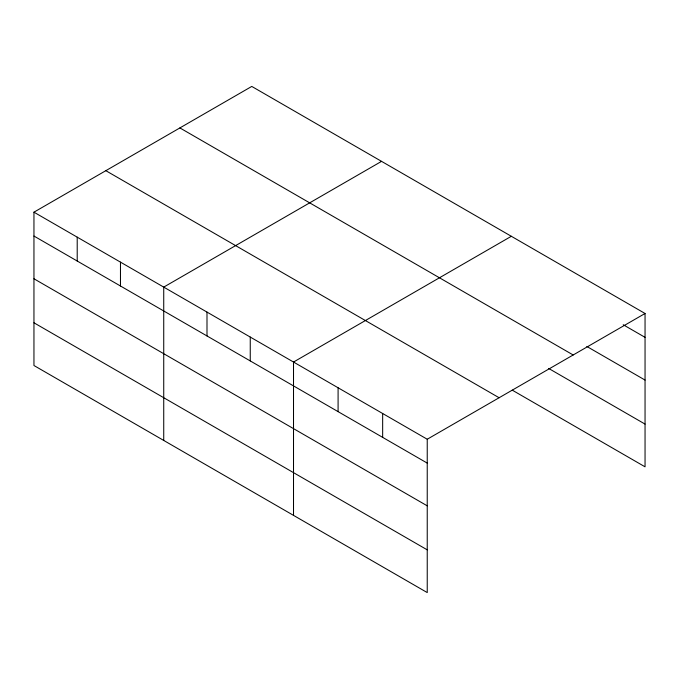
<?xml version="1.0" encoding="UTF-8"?>
<svg xmlns="http://www.w3.org/2000/svg" width="679" height="679" viewBox="0 0 679 679"><rect width="100%" height="100%" fill="white"/><g stroke="black" fill="none" stroke-linecap="round" stroke-linejoin="round"><path stroke-width="1.02" d="M33.95 212.179L427.235 439.237L427.235 592.572L33.95 365.514L33.95 212.179L251.765 86.428L645.05 313.486L645.05 466.821L512.246 390.145M381.556 161.356L163.732 287.107L163.732 440.442M511.338 236.284L293.515 362.043L293.515 515.378M427.235 439.237L645.05 313.486M623.22 324.74L645.05 337.344M586.834 346.46L645.05 380.07M179.893 127.924L573.169 354.981M548.632 368.425L645.05 424.095M105.831 170.684L499.107 397.741M33.95 236.046L427.235 463.103M33.95 278.772L427.235 505.83M33.95 322.788L427.235 549.846M382.659 413.503L382.659 437.369M338.091 387.777L338.091 411.635M250.254 337.064L250.254 360.922M206.993 312.085L206.993 335.952M120.472 262.136L120.472 285.995M77.211 237.158L77.211 261.025"/></g></svg>
